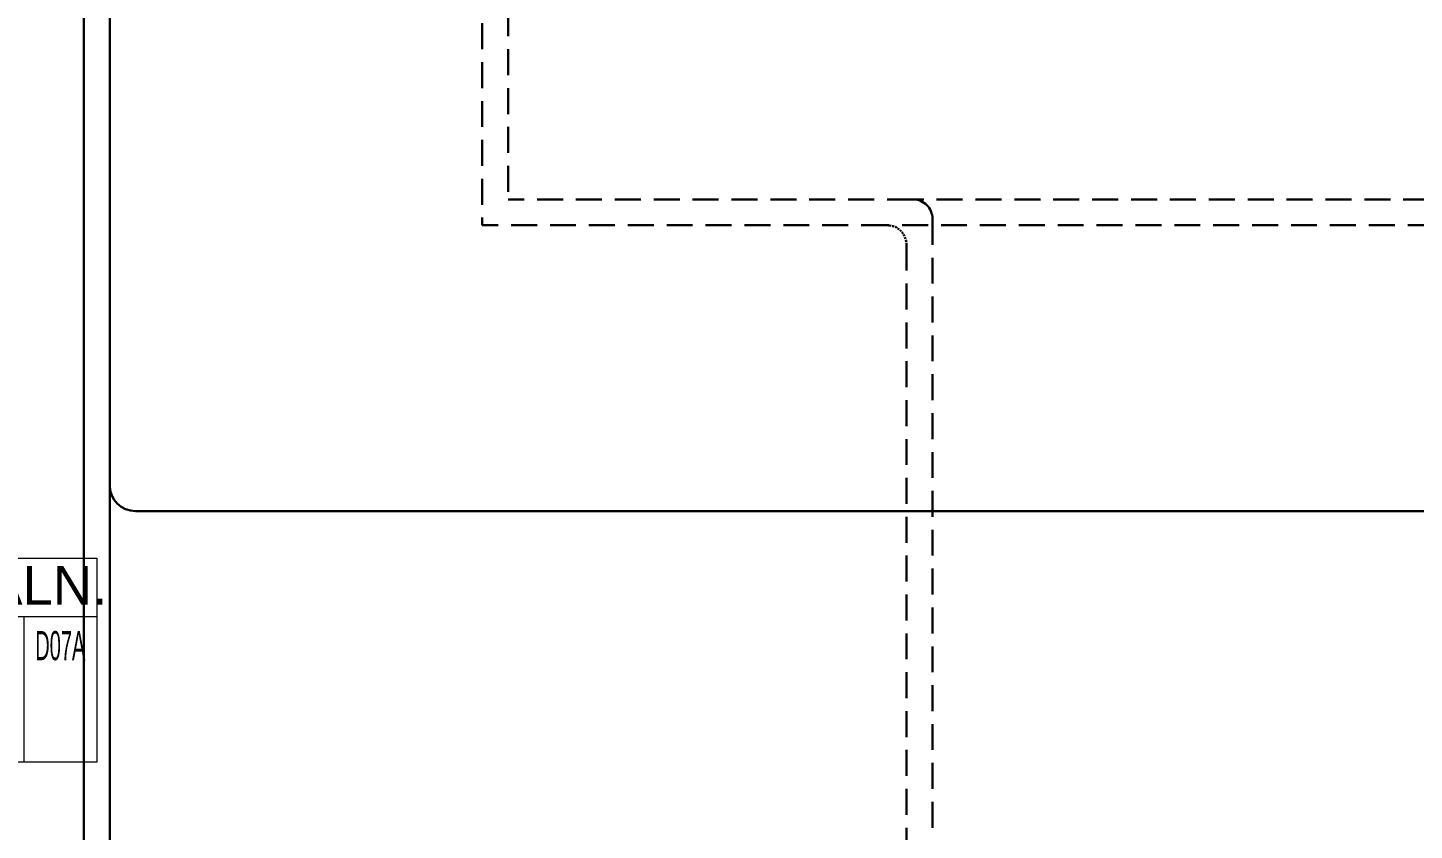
# Model space of a CAD drawing. Extents: x -1439 to 34962, y -872 to 8330.
# Drawn here: x 3548 to 4082, y 2773 to 3083 of the extents above; entities that cross this region are included whole.
import ezdxf
from ezdxf.enums import TextEntityAlignment as Align

# ---------------------------------------------------------------- set-up
doc = ezdxf.new("R2010")
doc.units = 0
doc.linetypes.add('HIDDEN', pattern=[0.375, 0.25, -0.125])
doc.layers.get('0').update_dxf_attribs({"color": 9, "lineweight": 9})
doc.layers.add('21_MAHAL', color=9, linetype='Continuous', lineweight=9)
doc.layers.add('E-KABLO', color=7, linetype='Continuous', lineweight=30)
doc.styles.add('Arial', font='arial.ttf', dxfattribs={"height": 2.5})
doc.styles.add('MuuM_TEXT-STANDART', font='ARIALN.TTF')

# ---------------------------------------------------------------- blocks, each defined once
blk = doc.blocks.new('0_roomno2')
blk.add_lwpolyline([(19.375, -10.5), (0, -10.5), (0, 0), (19.375, 0)], close=True)
for points in [[(0, -3), (19.375, -3)], [(8.125, -3), (8.125, -10.5)], [(11.875, -3), (11.875, -10.5)], [(15.625, -3), (15.625, -10.5)], [(0, -6.75), (8.125, -6.75)]]:
    blk.add_lwpolyline(points)
at = {"style": 'MuuM_TEXT-STANDART', "width": 0.6}
blk.add_text('H:', height=1.5, dxfattribs=at).set_placement((0.35, -8.608), align=Align.MIDDLE_LEFT)
at = {"style": 'Arial'}
blk.add_attdef('ODANO', (0, 1.17), '', height=2, dxfattribs=at)
blk.add_attdef('MEKANADI', text='', height=2, dxfattribs=at).set_placement((0.35, -3), align=Align.BOTTOM_LEFT)
at = {"style": 'MuuM_TEXT-STANDART', "width": 0.6}
for tag, p in [('M2', (0.35, -4.875)), ('TEMIZTAVANYUKSEKLIGI', (1.8, -8.608))]:
    blk.add_attdef(tag, text='', height=1.5, dxfattribs=at).set_placement(p, align=Align.MIDDLE_LEFT)
for tag, p in [('YER01', (10, -4.5)), ('TAVAN01', (13.75, -4.5)), ('DUVAR01', (17.5, -4.5)), ('YER02', (10, -6.75)), ('TAVAN02', (13.75, -6.75)), ('DUVAR02', (17.5, -6.75)), ('YER03', (10, -9)), ('TAVAN03', (13.75, -9)), ('DUVAR03', (17.5, -9))]:
    blk.add_attdef(tag, text='', height=1.5, dxfattribs=at).set_placement(p, align=Align.MIDDLE_CENTER)

msp = doc.modelspace()

# ---------------------------------------------------------------- linework, layer by layer
at = {"layer": 'E-KABLO', "color": 6, "linetype": 'HIDDEN', "ltscale": 40}
for p, q in [((3722.81, 3129.44), (3722.81, 3006.49)), ((3879, 3006.49), (3722.81, 3006.49)), ((5064.8, 3006.49), (3879, 3006.49)), ((3886.5, 2998.99), (3886.5, 2652))]:
    msp.add_line(p, q, dxfattribs=at)
at = {"layer": 'E-KABLO', "color": 4, "linetype": 'HIDDEN', "ltscale": 40}
for p, q in [((3732.81, 3119.44), (3732.81, 3016.49)), ((3889, 3016.49), (3732.81, 3016.49)), ((5078.12, 3016.49), (3889, 3016.49)), ((3896.5, 3008.99), (3896.5, 2652))]:
    msp.add_line(p, q, dxfattribs=at)
at = {"layer": 'E-KABLO', "color": 6, "ltscale": 40}
msp.add_line((3569.15, 3110.44), (3569.15, 1374.44), dxfattribs=at)
at = {"layer": 'E-KABLO', "color": 4, "ltscale": 40}
for p, q in [((3579.15, 3100.44), (3579.15, 1384.44)), ((4556.93, 2896.16), (3589.29, 2896.16))]:
    msp.add_line(p, q, dxfattribs=at)
at = {"layer": 'E-KABLO', "color": 4, "linetype": 'HIDDEN', "ltscale": 40}
msp.add_arc((3889, 3008.99), 7.5, 360, 90, dxfattribs=at)
at = {"layer": 'E-KABLO', "color": 6, "linetype": 'HIDDEN', "ltscale": 3}
msp.add_arc((3879, 2998.99), 7.5, 360, 90, dxfattribs=at)
at = {"layer": 'E-KABLO', "color": 4, "ltscale": 40}
msp.add_arc((3589.15, 2906.16), 10, 180, 270, dxfattribs=at)

# ---------------------------------------------------------------- block references
at = {"layer": '21_MAHAL'}
ref = msp.add_blockref('0_roomno2', (3428.84, 2878.03), dxfattribs=dict(at, xscale=7.5, yscale=7.5, zscale=7.5))
ref.add_attrib('ODANO', 'VW-ZK-16', (3428.84, 2886.81), dxfattribs={"layer": '0', "height": 15, "style": 'Arial'})
ref.add_attrib('MEKANADI', 'MÜŞTERİ ALN.', dxfattribs={"layer": '0', "height": 15, "style": 'Arial'}).set_placement((3431.47, 2855.53), align=Align.BOTTOM_LEFT)
ref.add_attrib('M2', '###### m2', dxfattribs={"layer": '0', "height": 11.25, "style": 'MuuM_TEXT-STANDART', "width": 0.6}).set_placement((3431.47, 2841.47), align=Align.MIDDLE_LEFT)
ref.add_attrib('TEMIZTAVANYUKSEKLIGI', '2.70 m', dxfattribs={"layer": '0', "height": 11.25, "style": 'MuuM_TEXT-STANDART', "width": 0.6}).set_placement((3442.34, 2813.47), align=Align.MIDDLE_LEFT)
ref.add_attrib('YER01', 'Y24', dxfattribs={"layer": '0', "height": 11.25, "style": 'MuuM_TEXT-STANDART', "width": 0.6}).set_placement((3503.84, 2844.28), align=Align.MIDDLE_CENTER)
ref.add_attrib('TAVAN01', 'T05', dxfattribs={"layer": '0', "height": 11.25, "style": 'MuuM_TEXT-STANDART', "width": 0.6}).set_placement((3531.97, 2844.28), align=Align.MIDDLE_CENTER)
ref.add_attrib('DUVAR01', 'D07A', dxfattribs={"layer": '0', "height": 11.25, "style": 'MuuM_TEXT-STANDART', "width": 0.6}).set_placement((3560.09, 2844.28), align=Align.MIDDLE_CENTER)
ref.add_attrib('TAVAN02', 'T09', dxfattribs={"layer": '0', "height": 11.25, "style": 'MuuM_TEXT-STANDART', "width": 0.6}).set_placement((3531.97, 2827.41), align=Align.MIDDLE_CENTER)

doc.saveas('drawing.dxf')
